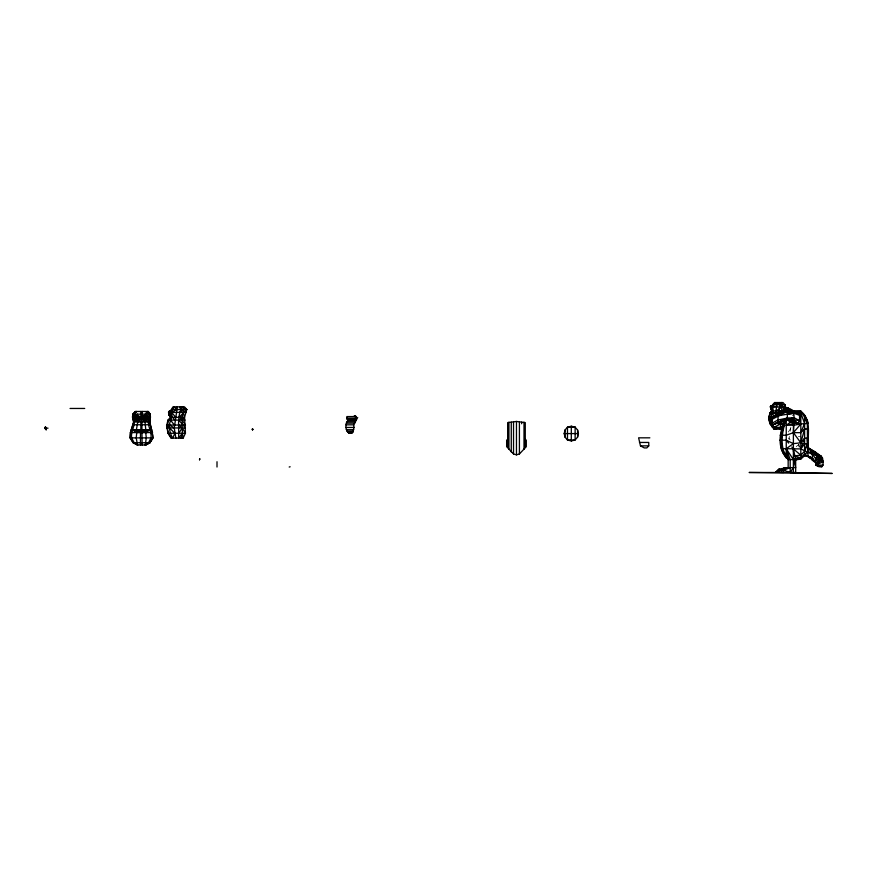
<?xml version="1.0" encoding="UTF-8"?>
<svg xmlns="http://www.w3.org/2000/svg" width="876" height="876" viewBox="0 0 876 876"><rect width="100%" height="100%" fill="white"/><g stroke="black" fill="none" stroke-linecap="round" stroke-linejoin="round"><path stroke-width="0.66" stroke-dasharray="4.38 3.29" d="M788.98 439.128L789.407 436.467M790.24 431.134L790.875 427.149M788.367 431.988L791.893 426.601M796.174 446.64L798.956 444.34M792.32 415.29L794.006 415.29M798.343 436.686L800.817 436.686M788.63 438.033L790.218 439.905M798.901 444.45L799.372 447.143M798.693 444.504L799.12 447.165"/><path stroke-width="1.31" d="M141.047 432.58L141.047 429.7M142.481 432.58L142.492 429.7M793.393 451.425L793.393 423.239L791.477 418.739M144.682 417.403L147.858 418.06L148.975 419.505L150.201 418.564L146.938 415.377L145.274 415.52L144.682 417.403L142.558 417.83L141.967 417.042L142.405 411.479M140.905 411.479L140.839 430.653L141.923 429.7L142.032 414.162M354.43 415.859L356.149 416.571L346.852 416.571L346.852 418.18L347.257 419.495L356.138 419.495L356.149 416.571L354.43 415.618L354.43 416.571M169.068 415.279C169.714 411.939 167.907 416.582 169.681 414.403M169.364 415.235L169.429 413.669L169.506 415.432M771.022 408.106L770.847 409.377L771.46 406.913L771.931 408.26M169.418 427.937L174.937 433.248L172.681 438.099C168.969 431.945 168.05 423.623 171.97 417.348L171.652 412.399L173.974 406.836L176.985 409.519L174.269 427.937L175.846 438.099M781.37 421.433L780.341 427.4L774.253 429.185L770.146 423.546L771.898 413.111L773.092 410.91L772.884 406.968L774.68 402.555L783.013 402.555L784.874 404.679L783.1 410.91L783.483 413.111L784.874 404.679L772.621 404.679L771.647 406.968L772.139 410.91L770.267 413.111L768.854 417.797L769.884 413.111L772.128 410.91L783.1 410.91L786.955 409.804L791.718 411.216M133.502 422.922L130.524 432.58L130.217 437.89L152.917 437.89L149.818 442.741L145.263 444.986L146.303 437.89L145.602 431.616L145.066 432.58L144.529 431.616L143.993 432.58L143.445 431.616L142.908 432.58L142.372 431.616L141.835 432.58L141.211 431.616L140.598 432.58L140.061 431.616L139.525 432.58L138.988 431.616L138.452 432.58L137.915 431.616L137.379 432.58L136.842 431.616L136.207 437.89L137.499 444.986L145.547 444.986L149.905 442.741L152.917 437.89C152.599 429.722 148.296 422.374 150.245 414.162L148.252 411.479L135.331 411.479L132.889 414.162L132.484 417.042L133.612 421.991L130.393 432.58L130.097 437.89L133.13 442.741L137.499 444.986L134.181 442.741L131.597 437.89C130.513 431.101 136.141 424.915 133.842 418.279M137.433 419.538C136.656 419.549 137.247 419.243 136.656 420.075C133.338 419.451 138.112 416.615 137.718 419.67L137.302 419.954M169.331 415.104L169.298 414.129L169.944 416.823L170.371 412.815M770.727 409.223L770.683 408.873M770.935 409.07C771.165 408.085 770.343 410.056 771.855 410.253L771.46 405.654L770.3 406.99L771.537 407.307L772.172 408.928L771.975 407.001L770.935 407.45L770.365 406.672L771.318 407.263M182.328 406.836L183.938 409.519L182 417.348L182.405 433.248L178.54 438.099C179.35 427.806 176.634 416.1 182.328 406.836L186.774 409.519L184.54 417.348L185.449 433.248L183.139 438.099L171.039 438.099L168.006 433.248L166.889 426.973M171.247 438.099L168.301 433.248L167.174 426.973L166.889 427.937L185.449 427.937L178.792 420.119L182 417.348L185.011 420.119L167.962 420.119L166.571 426.01M167.174 426.973L166.966 427.937M770.146 423.546L769.062 418.564L769.818 423.546L774.176 429.185L780.166 429.185L780.341 427.4M357.704 417.491L353.74 424.827L354.014 427.466L352.929 432.076L351.966 433.04L348.736 433.04C345.024 430.072 345.067 423.94 347.881 420.37L355.59 420.37L356.138 418.18L346.852 418.18M136.525 417.458L135.671 415.377L136.163 416.1L137.313 415.52L137.915 417.403L140.018 417.83L140.565 417.042L135.671 415.377L133.393 417.085L133.294 418.695L134.4 419.254L134.784 418.06L137.915 417.403M148.099 418.805L148.581 418.093L148.975 419.505L149.259 417.085L147.858 418.06M177.138 406.836L176.985 409.519L171.652 412.399L175.769 417.348M777.198 402.555L775.03 417.031M821.808 466.744L815.611 465.112L823.024 461.849L820.571 456.133L821.808 460.218L819.027 460.218L815.611 465.112L819.027 466.744L821.808 466.744L823.024 465.112L823.024 461.849L807.957 447.833L807.146 444.198L800.817 442.807L793.393 432.656L794.006 423.371L792.32 420.677L786.254 419.002L786.254 457.83C776.935 446.859 779.432 431.397 785.443 419.462M786.889 412.388L786.976 411.304L800.817 411.173C812.326 420.13 807.026 435.427 808.395 447.833L821.009 456.133L822.455 457.918L823.024 461.849L821.808 461.849M252.518 429.043L252.441 429.908L252.365 429.065M771.23 416.374L768.789 417.031L768.854 417.797L770.245 413.111L772.128 410.91L769.884 413.111L781.096 413.111L782.618 404.679L781.326 402.555L778.786 403.267M772.873 417.085L778.315 413.833L787.163 411.304L792.605 411.151L787.338 411.304L778.074 413.833L771.57 417.743L771.57 425.55L778.074 422.112L778.074 413.833L787.163 411.304L791.784 411.151M171.105 412.399L171.389 409.519L172.988 406.836L184.442 406.836L186.774 409.519L179.011 417.348M144.847 419.67L144.934 418.772C147.442 416.374 147.672 421.794 144.847 419.67L144.934 418.772L143.007 419.056L144.222 421.192L148.066 421.17L148.526 418.662L147.77 417.458M789.232 411.26L784.37 407.471L784.874 404.679L783.1 410.91L783.768 412.224L788.871 412.213M137.455 414.162L137.149 417.042L145.306 417.042L145.252 414.162L147.201 411.479L149.117 414.162M780.166 435.23L786.254 435.23L793.393 432.656L800.817 432.656L804.606 423.436L800.817 413.067L793.393 411.173L784.425 406.968L771.647 406.968M771.789 417.743L771.789 425.55L778.315 422.112L787.338 419.976L787.338 411.304L778.315 413.833M770.99 408.566L771.055 407.986M771.471 410.275L772.216 409.639L771.471 410.275L771.34 407.986M136.842 432.58L137.214 429.7L137.85 430.653L138.375 429.7L138.901 430.653L139.426 429.7L139.952 430.653L140.16 429.689M817.286 464.017L812.348 460.25L812.348 451.972L807.519 447.833L807.322 419.922L807.935 423.436M807.957 439.675L808.165 438.131L804.606 438.219L800.817 442.807L793.393 443.639L786.254 448.687L781.173 448.687L786.254 457.83M137.357 417.206L139.569 419.056L139.372 420.502L136.798 421.465L134.127 420.403L134.871 417.458M145.328 419.878C145.044 418.783 146.653 420.173 145.131 419.538M136.108 411.479L133.995 414.162L133.579 417.042L132.484 417.042M148.624 419.516C147.223 425.802 151.866 431.54 151.033 437.89L148.548 442.741L145.263 444.986M137.773 421.991L136.218 430.653L135.769 429.7L134.411 430.653L133.962 429.7M786.506 407.833C779.99 405.249 793.568 409.596 793.371 411.183L793.393 411.786L800.817 413.067L799.547 420.677L797.861 423.371L793.393 423.239L786.254 419.002C792.484 424.597 800.511 424.094 808.165 423.436M804.65 454.315L804.748 453.735L800.817 457.83L794.631 459.889M148.843 442.741L145.547 444.986L149.818 442.741L152.807 437.89C152.501 429.733 148.143 422.396 150.146 414.162L148.164 411.479M564.177 433.576L564.998 430.05L567.484 427.16L571.305 426.207L575.127 427.16L577.602 430.05L578.434 433.576L577.602 437.102L575.127 439.993L571.305 440.956L567.484 439.993L564.998 437.102L564.177 433.576L578.434 433.576M785.947 420.25C781.578 432.777 779.355 448.413 788.159 459.582L788.159 467.642L779.082 469.021L775.742 472.284L783.582 472.482L783.582 467.948L790.185 467.642L781.337 471.113M806.555 446.585L807.42 443.694M168.729 425.046L168.477 426.01L168.225 425.046L167.469 426.01L168.422 420.119L170.765 417.348L170.579 414.895L174.959 420.119M770.497 417.031L770.3 417.797L769.292 417.031M800.817 442.807L804.606 428.988L808.165 428.988M181.025 438.099L182.405 433.248L183.139 438.099M795.014 461.882L795.682 459.582L793.393 448.928L791.805 446.99M45.3 428.791C47.83 430.861 44.096 425.342 45.366 428.55M355.59 420.37L354.649 423.141L346.228 423.141M802.504 444.176L800.817 448.928L786.254 448.687L788.159 459.582L795.682 459.582L795.682 472.482L749.122 472.482L832.2 473.445L790.185 472.482L782.772 469.952M803.347 441.789L804.606 438.219M787.546 408.249L792.911 411.567L787.743 407.734L786.232 411.709L783.987 410.537M169.758 412.76L168.553 412.027L169.276 412.99L170.579 412.443L170.831 414.863L169.922 414.085L170.579 412.443C170.787 408.523 166.845 413.22 169.572 412.968M771.865 407.789L770.935 407.45L772.293 408.183L772.172 408.928L771.449 408.315L771.975 407.001M355.59 419.495L356.138 418.18M46.11 428.55L45.41 427.05L44.643 428.167L48.027 428.167M135.003 418.52L135.32 417.797M170.579 412.738L169.637 410.877L168.477 412.421L169.418 412.815M771.975 407.241L771.219 405.763L770.3 406.99L771.044 407.307M780.089 429.185L781.95 427.4L783.812 423.546L783.812 420.381M148.581 429.7L147.179 430.653L145.777 429.7L145.022 421.991M781.874 427.4L783.812 423.546L782.531 421.433M133.294 418.695L134.455 419.122L133.294 418.695L133.393 417.085L134.784 418.06M783.1 410.91L784.195 408.851L786.955 409.804M145.12 429.7L144.584 430.653L144.058 429.7L143.522 430.653L142.985 429.7L142.459 430.653L141.923 429.7M793.393 411.786L800.817 413.067L799.547 415.29L799.547 420.677L800.817 424.017L793.393 432.656M143.007 419.056L145.799 416.976M134.127 417.633L133.448 418.728L134.4 419.254L133.119 417.611L137.258 416.669L140.532 417.075L138.824 418.29M178.814 433.248L182.208 427.937L178.616 425.046M507.664 439.161L506.646 440.267L506.646 446.683L513.522 453.954L516.468 454.852L519.413 453.954L526.29 446.683L526.29 440.267L525.271 439.161M793.349 467.642L790.185 472.482L790.185 459.582L786.254 448.687L793.349 459.582L795.682 467.642L788.159 467.642M142.81 417.458L142.032 417.075L142.481 416.396L145.274 415.52L149.259 417.085M143.795 415.98L142.558 417.83L146.664 416.768L149.161 418.728L150.201 418.564M143.905 417.545L145.274 415.52M146.445 416.1L146.938 415.377L146.095 417.458M823.024 465.112L815.611 465.112L819.027 460.218L817.286 456.133L813.87 451.972L807.957 447.833L807.694 445.764M804.606 443.814L800.817 448.928C807.201 451.863 813.913 455.838 821.009 456.133L823.024 461.849M134.992 413.264L136.36 411.479L133.995 414.162M167.206 427.937L169.473 425.046L174.269 427.937M168.838 412.125L169.933 410.735L169.933 412.793M817.1 464.094L815.665 462.046L815.665 458.104L817.286 456.133M775.906 416.056L778.534 413.111L779.947 404.679L779.344 402.555M135.408 411.479L132.988 414.162L132.637 417.042L133.71 421.991M639.458 442.446L648.755 442.446L648.755 445.862L646.838 447.921L644.276 447.921L640.476 445.862L638.615 437.825L649.85 437.825M794.631 455.859L800.817 455.202L804.606 451.195L807.146 444.198L808.099 456.276L812.621 458.181L816.476 463.032M772.621 404.679L774.68 402.555L778.501 403.354M167.962 420.119L170.765 417.348L184.54 417.348L183.27 412.399M775.884 472.131L777.965 471.069M800.817 432.656L804.606 428.988M815.611 465.112L821.808 460.218L819.148 456.133L813.87 451.972L821.009 456.133M786.254 425.309L792.32 420.677L791.784 419.976L795.934 423.371L792.605 419.976L797.861 423.371L800.817 424.017L794.379 425.156L786.254 425.309L794.006 423.371L791.784 419.976M146.139 432.58L149.96 429.7M142.054 421.991L143.806 420.765M179.799 412.399L183.938 409.519M776.125 410.91L782.148 406.968M170.776 416.527L169.736 415.859M810.694 458.181L804.606 454.283L808.099 452.147L815.392 451.972L822.455 457.918L822.334 461.466M773.103 417.085L778.545 413.833L786.976 411.304L789.013 412.333M793.021 411.151L787.338 411.304L771.373 419.692L772.205 419.692L771.57 417.743L772.008 425.55C780.111 420.195 790.119 418.848 799.547 420.677L794.149 417.764L787.568 418.016L777.866 420.042L771.373 423.59M781.534 470.116L775.797 472.284L779.082 469.021L779.082 472.284M800.817 413.067L793.426 411.151L787.568 414.118L777.866 415.903M140.532 417.075L140.018 417.83L139.021 417.064L140.083 416.396L139.317 416.779L138.78 415.98M774.253 429.185L773.694 427.4L781.502 423.546L779.848 421.433M779.136 403.617L781.326 402.555M778.545 422.112L787.568 418.016M779.246 424.51L781.502 423.546M148.197 419.122L149.161 418.728M788.039 419.976L790.196 419.089M775.49 413.111L782.038 410.932M773.596 416.056L771.088 417.031L769.095 419.319L769.818 423.546L772.205 423.59L772.008 425.55L772.008 417.743M778.074 422.112L794.149 417.764L793.426 411.151L787.338 411.304M787.338 419.976L794.149 417.764L793.426 419.976L797.861 423.371M525.271 447.297L525.271 422.604L516.468 421.455L507.664 422.604L507.664 447.297M289.2 467.028L290.131 466.777M786.976 419.976L778.315 422.112L787.163 419.976M774.526 412.476L771.898 413.111L774.242 416.056M772.884 406.968L775.315 406.398M780.177 405.26L782.618 404.679M794.631 460.086L800.817 459.046L804.606 455.706L808.395 456.1L811.132 458.181M170.437 413.417L169.276 412.99L169.922 414.085L170.984 413.921L170.579 413.45L170.831 414.863L170.305 413.154M794.631 458.75L800.817 457.83L794.631 456.286M166.571 425.046L167.031 426.01L166.571 425.046L185.504 425.046L182.011 420.119M779.082 470.456L783.582 469.952M137.652 419.078L139.569 419.056M807.803 438.131L807.103 438.175L808.099 452.147M782.093 413.68L778.074 413.833M771.263 408.566L770.661 409.07M142.032 417.075L143.5 417.064L142.481 416.396L143.259 416.779M70.058 408.457L84.709 408.457M770.705 409.004L771.975 408.95L773.092 410.91M186.774 409.519L171.389 409.519L170.141 412.399L186.205 412.399M793.689 411.249L800.817 411.173L804.606 417.118L807.289 423.436L804.606 415.443L804.606 455.706L808.482 456.1M795.934 412.596L797.861 412.596L799.547 415.29L794.149 413.363L787.568 414.118L797.861 412.596L795.244 411.786M132.889 414.162L150.245 414.162M150.595 417.042L148.997 417.042L148.8 414.162L147.201 411.479M773.727 417.031L768.789 417.031L768.854 417.797M771.121 419.319L769.04 419.319L769.04 418.564M347.071 421.717L355.098 421.717M133.612 421.991L149.599 421.991M775.107 423.546L783.812 423.546M132.966 424.761L150.059 424.761M346.042 424.827L353.74 424.827M345.91 427.466L354.014 427.466M772.238 427.4L781.95 427.4M252.835 429.536L252.704 428.944M131.312 429.7L151.69 429.7M346.381 429.711L353.762 429.711M346.962 431.2L353.236 431.2M347.805 432.076L352.929 432.076M130.393 432.58L152.588 432.58M168.006 433.248L185.449 433.248L182.208 427.937M779.837 440.201L786.254 440.201L793.393 443.639M130.217 437.89L133.229 442.741L149.905 442.741M640.476 445.862L648.755 445.862M808.395 447.833L807.519 447.833L807.442 444.723M812.348 454.042L817.812 461.849L819.027 461.849M797.105 458.991L800.817 459.046L800.817 411.173L801.573 413.625M784.37 407.471L787.743 407.734M790.94 420.37L792.32 420.677M815.665 462.046L804.606 454.283M812.085 450.943L815.392 451.972L807.957 447.833M792.813 411.512L794.893 412.235M45.935 428.879L44.698 427.871L45.497 428.408M807.519 456.1L812.621 458.181L812.348 460.25M133.229 442.741L137.751 444.986L134.466 442.741M771.449 408.315L772.019 408.632M169.922 414.085L170.634 414.479M793.426 411.151L795.101 412.114M771.537 407.307L770.584 406.76L771.46 405.654L771.46 407.285M46.067 429.645L45.169 428.572L46.034 428.178L46.034 429.415M815.665 458.104L819.027 460.218M45.672 428.452L44.884 427.948L45.607 426.951L45.607 428.43M138.003 420.151L140.751 421.991M143.763 418.29L141.967 417.042L143.193 419.024M807.957 456.1L810.913 458.181M132.615 429.7L136.306 432.58M800.817 455.202L793.393 448.928L793.349 472.482M774.68 402.555L776.191 403.967M252.419 428.944L252.616 429.908L252.529 428.944M786.254 440.201L788.63 443.114M170.47 420.119L174.412 425.046M347.257 419.495L347.881 420.37M169.265 414.479L169.287 414.95M137.313 415.52L138.682 417.545M137.817 419.067L137.718 419.67M781.764 448.687L784.239 453.396C778.622 442.643 782.268 430.445 785.586 419.626C781.206 430.346 778.238 442.358 783.363 453.396L786.254 453.396L788.159 459.582M771.219 407.11L771.044 406.135M169.418 412.136L169.418 413.176L169.418 411.337M46.034 428.901L46.198 429.919L46.198 428.988M45.41 428.265L45.267 427.389M773.694 427.4L771.044 419.319M804.606 415.443L806.029 418.87M170.601 413.636L171.97 417.348M179.832 406.836L180.598 409.519M820.571 456.133L821.064 458.422M146.314 429.7L146.686 432.58M794.182 422.484L794.379 425.156M778.238 421.433L778.293 423.546M149.478 418.279L149.5 421.991M141.934 432.58L142.153 444.986M140.489 432.58L140.467 444.986M778.381 421.433L778.381 423.546M771.219 405.763L771.219 407.373M577.602 430.05L577.602 437.102M571.305 426.207L571.305 440.956M564.998 430.05L564.998 437.102M524.001 422.199L524.001 449.268M521.669 422.199L521.669 423.765M519.413 422.199L519.413 453.954M516.468 421.455L516.468 454.852M513.522 422.199L513.522 453.954M511.266 422.199L511.266 451.983M508.934 422.199L508.934 449.268M351.966 432.076L351.966 433.04L348.736 433.04L348.736 432.076M350.356 432.076L350.356 433.204M217.007 461.718L217.007 467.028M170.579 412.443L170.579 414.162M169.637 410.877L169.637 412.563M45.41 427.05L45.41 428.506M199.772 458.838L199.52 459.801L199.772 458.838M575.127 427.16L567.484 427.16L567.484 439.993L575.127 439.993L575.127 427.16"/></g></svg>
